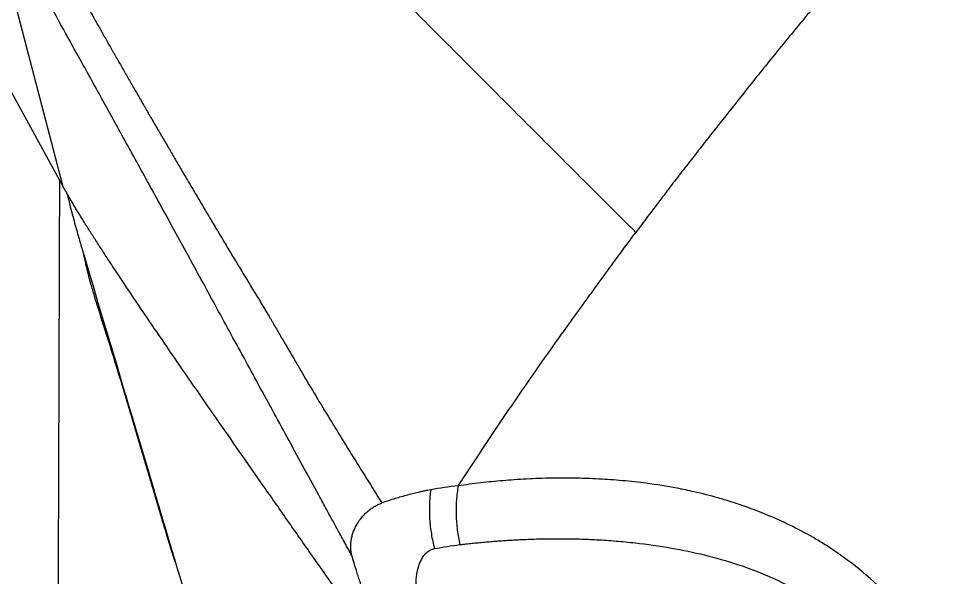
# Model space of a CAD drawing. Extents: x 525 to 613, y 487 to 635.
# Drawn here: x 534.34 to 542.62, y 564.83 to 569.88 of the extents above; entities that cross this region are included whole.
import ezdxf

# ---------------------------------------------------------------- set-up
doc = ezdxf.new("R2010")
doc.units = 0
doc.header["$MEASUREMENT"] = 0
doc.layers.add('1', color=4, linetype='Continuous')
doc.layers.add('STD TEST', color=3, linetype='Continuous')

# ---------------------------------------------------------------- blocks, each defined once
blk = doc.blocks.new('2023 VANGUARD')
at = {"layer": '1', "color": 3, "linetype": 'Continuous', "lineweight": 25}
for p, q in [((-34.3465, -24.0926), (-34.7907, -23.283)), ((-34.3116, -24.1562), (-34.3465, -24.0926)), ((-34.245, -24.2776), (-34.3116, -24.1562)), ((-34.245, -24.2776), (-34.2133, -24.3354))]:
    blk.add_line(p, q, dxfattribs=at)
at = {"layer": '1', "color": 3, "linetype": 'Continuous', "lineweight": 25, "flags": 128}
for points in [[(-34.2133, -24.3354), (-34.5625, -23.0001), (-34.9164, -21.6465)], [(-34.0296, -24.9457), (-33.9833, -25.1025), (-33.9359, -25.2619), (-33.9006, -25.3804), (-33.8619, -25.5099), (-33.8154, -25.6657), (-33.7647, -25.8355), (-33.7222, -25.9777), (-33.6874, -26.0944), (-33.6601, -26.1856), (-33.6509, -26.2168), (-33.6408, -26.2503), (-33.6301, -26.2863), (-33.6187, -26.3246), (-33.6065, -26.3654), (-33.5936, -26.4086), (-33.5654, -26.5031), (-33.5449, -26.5717), (-33.5322, -26.6146), (-33.5286, -26.6264), (-33.5276, -26.6298), (-33.5272, -26.631), (-33.5271, -26.6314), (-33.5271, -26.6316), (-33.5271, -26.6316), (-33.5271, -26.6316), (-33.5271, -26.6317), (-33.5271, -26.6317), (-33.5271, -26.6317), (-33.5271, -26.6317), (-33.5271, -26.6317), (-33.5271, -26.6317), (-33.5091, -26.692), (-33.4911, -26.7524), (-33.4731, -26.8127), (-33.4551, -26.8731), (-33.4398, -26.9242), (-33.4246, -26.9754), (-33.4094, -27.0265), (-33.3942, -27.0776), (-33.3902, -27.0908), (-33.3641, -27.1784), (-33.337, -27.2696), (-33.3176, -27.3348), (-33.2988, -27.3977), (-33.2801, -27.4607), (-33.2614, -27.5236), (-33.2545, -27.5468), (-33.2476, -27.57), (-33.2407, -27.5931), (-33.2338, -27.6163), (-33.2269, -27.6395), (-33.2264, -27.6412), (-33.2222, -27.6552), (-33.2161, -27.6758), (-33.2087, -27.7007), (-33.2035, -27.7179)], [(-33.2035, -27.7179), (-33.2034, -27.7184), (-33.1988, -27.7338), (-33.195, -27.7467), (-33.1661, -27.8438), (-33.1455, -27.9133), (-33.1331, -27.9549), (-33.13, -27.9654), (-33.1292, -27.968), (-33.129, -27.9687), (-33.1289, -27.9688), (-33.1289, -27.9689), (-33.1289, -27.9689), (-33.1289, -27.9689), (-33.1289, -27.9689), (-33.1289, -27.9689), (-33.1289, -27.9689)]]:
    blk.add_lwpolyline(points, dxfattribs=at)
at = {"layer": '1', "color": 3, "linetype": 'Continuous', "lineweight": 25}
for points, knots in [([(-29.052, -24.7457), (-29.2336, -24.5648), (-29.4113, -24.3875), (-29.7584, -24.0408), (-29.9276, -23.8714), (-30.2575, -23.5409), (-30.4183, -23.3796), (-30.7318, -23.0654), (-30.8846, -22.9123), (-31.3306, -22.4656), (-31.6116, -22.1846), (-32.0051, -21.7912), (-32.1316, -21.6647), (-32.3747, -21.4216), (-32.4914, -21.3049), (-32.8265, -20.9698), (-33.0298, -20.7665), (-33.3951, -20.4012), (-33.557, -20.2392), (-33.7683, -20.028), (-33.8334, -19.9628), (-33.9531, -19.8431), (-34.0077, -19.7886), (-34.1555, -19.6408), (-34.233, -19.5633), (-34.29, -19.5063)], [0, 0, 0, 0, 0.0625, 0.0625, 0.125, 0.125, 0.1875, 0.1875, 0.25, 0.25, 0.375, 0.375, 0.4375, 0.4375, 0.5, 0.5, 0.625, 0.625, 0.75, 0.75, 0.8125, 0.8125, 0.875, 0.875, 1, 1, 1, 1]), ([(-34.8812, -21.0627), (-34.8781, -21.069), (-34.8719, -21.0817), (-34.8624, -21.1012), (-34.8527, -21.1209), (-34.8427, -21.141), (-34.8326, -21.1613), (-34.8223, -21.182), (-34.8117, -21.2029), (-34.801, -21.2242), (-34.79, -21.2457), (-34.7789, -21.2676), (-34.7676, -21.2898), (-34.756, -21.3123), (-34.7443, -21.3351), (-34.7324, -21.3582), (-34.7202, -21.3815), (-34.7079, -21.4052), (-34.6953, -21.4292), (-34.6826, -21.4535), (-34.6697, -21.4781), (-34.6566, -21.5029), (-34.6432, -21.5281), (-34.6297, -21.5536), (-34.616, -21.5793), (-34.6021, -21.6054), (-34.588, -21.6317), (-34.5736, -21.6583), (-34.5592, -21.6853), (-34.5445, -21.7125), (-34.5296, -21.7401), (-34.5145, -21.7679), (-34.4844, -21.8234), (-34.438, -21.9086), (-34.3874, -22.0012), (-34.3436, -22.0811), (-34.3084, -22.1452), (-34.2715, -22.2121), (-34.2023, -22.3377), (-34.0956, -22.5303), (-33.9757, -22.7446), (-33.8882, -22.8998), (-33.8373, -22.9899), (-33.7854, -23.0813), (-33.7326, -23.174), (-33.6789, -23.268), (-33.6243, -23.3632), (-33.5689, -23.4598), (-33.5125, -23.5575), (-33.4553, -23.6565), (-33.3972, -23.7567), (-33.3382, -23.858), (-33.2785, -23.9605), (-33.2179, -24.0641), (-33.1565, -24.1689), (-33.0942, -24.2747), (-33.0312, -24.3816), (-32.9674, -24.4895), (-32.9028, -24.5984), (-32.8373, -24.7083), (-32.7711, -24.8191), (-32.7041, -24.9309), (-32.6364, -25.0435), (-32.5678, -25.157), (-32.4984, -25.2715), (-32.4283, -25.3867), (-32.3809, -25.4642), (-32.3572, -25.503)], [0, 0, 0, 0, 0.008065, 0.016129, 0.024194, 0.032258, 0.040323, 0.048387, 0.056452, 0.064516, 0.072581, 0.080646, 0.08871, 0.096775, 0.104839, 0.112904, 0.120968, 0.129033, 0.137097, 0.145162, 0.153227, 0.161291, 0.169356, 0.17742, 0.185485, 0.193549, 0.201614, 0.209679, 0.217743, 0.225808, 0.233872, 0.241937, 0.250001, 0.281657, 0.313313, 0.324553, 0.344361, 0.362711, 0.375, 0.437499, 0.499998, 0.519229, 0.53846, 0.55769, 0.576921, 0.596152, 0.615383, 0.634614, 0.653845, 0.673076, 0.692307, 0.711537, 0.730768, 0.749999, 0.76923, 0.788461, 0.807692, 0.826922, 0.846153, 0.865384, 0.884615, 0.903846, 0.923077, 0.942307, 0.961538, 0.980769, 1, 1, 1, 1]), ([(-26.4334, -21.5282), (-26.4598, -21.5581), (-26.5124, -21.6178), (-26.5911, -21.7075), (-26.6696, -21.7973), (-26.7477, -21.8871), (-26.8255, -21.9771), (-26.903, -22.0671), (-26.9802, -22.1572), (-27.0571, -22.2474), (-27.1337, -22.3376), (-27.2099, -22.4279), (-27.2859, -22.5183), (-27.3616, -22.6088), (-27.4369, -22.6993), (-27.5901, -22.8841), (-27.805, -23.1467), (-28.0656, -23.471), (-28.2601, -23.7169), (-28.4046, -23.9008), (-28.5135, -24.0403), (-28.6222, -24.1802), (-28.7304, -24.3208), (-28.8382, -24.4619), (-28.9455, -24.6034), (-29.0165, -24.6983), (-29.052, -24.7457)], [0, 0, 0, 0, 0.028704, 0.057379, 0.086025, 0.114643, 0.143233, 0.171793, 0.200325, 0.228826, 0.257298, 0.28574, 0.314152, 0.342533, 0.370883, 0.399201, 0.515871, 0.616154, 0.700071, 0.742757, 0.785475, 0.828252, 0.871116, 0.91402, 0.956988, 1, 1, 1, 1]), ([(-31.6117, -27.6608), (-31.6222, -27.6417), (-31.6431, -27.604), (-31.6739, -27.548), (-31.7041, -27.4931), (-31.7337, -27.4392), (-31.7783, -27.358), (-31.8373, -27.2501), (-31.9347, -27.0719), (-32.0544, -26.8513), (-32.1935, -26.596), (-32.3322, -26.3406), (-32.4671, -26.0929), (-32.6024, -25.8448), (-32.7326, -25.6058), (-32.8607, -25.3708), (-33.0265, -25.0666), (-33.2269, -24.7001), (-33.4564, -24.2821), (-33.6695, -23.8951), (-33.8755, -23.5219), (-34.062, -23.1845), (-34.2457, -22.8526), (-34.3957, -22.5817), (-34.5221, -22.3543), (-34.617, -22.1846), (-34.6961, -22.0422), (-34.7615, -21.9243), (-34.8071, -21.8423), (-34.8388, -21.7854), (-34.86, -21.7474), (-34.8799, -21.7117), (-34.8987, -21.6781), (-34.9105, -21.657), (-34.9164, -21.6465)], [0, 0, 0, 0, 0.006446, 0.012794, 0.019044, 0.025196, 0.031249, 0.046967, 0.0625, 0.093441, 0.125003, 0.154671, 0.187504, 0.218096, 0.250004, 0.281375, 0.312505, 0.375003, 0.437502, 0.500002, 0.558458, 0.625004, 0.68105, 0.749998, 0.794814, 0.836479, 0.874997, 0.907819, 0.937498, 0.950599, 0.9634, 0.9759, 0.9881, 1, 1, 1, 1]), ([(-34.2573, -27.9689), (-34.2566, -27.7747), (-34.2553, -27.3926), (-34.2533, -26.8285), (-34.2514, -26.2829), (-34.2497, -25.7555), (-34.248, -25.2466), (-34.2464, -24.756), (-34.2455, -24.4351), (-34.245, -24.2776)], [0, 0, 0, 0, 0.1577974, 0.3106145, 0.4584515, 0.6013084, 0.7391854, 0.8720826, 1, 1, 1, 1]), ([(-34.1782, -24.3979), (-34.1798, -24.3952), (-34.1833, -24.389), (-34.1894, -24.3783), (-34.1947, -24.3689), (-34.2001, -24.3593), (-34.2058, -24.3489), (-34.2105, -24.3404), (-34.2133, -24.3354)], [0, 0, 0, 0, 0.12593, 0.286127, 0.500505, 0.573734, 0.750379, 1, 1, 1, 1]), ([(-31.23, -28.7238), (-31.2468, -28.6996), (-31.2802, -28.6514), (-31.3301, -28.5796), (-31.3795, -28.5085), (-31.4284, -28.4382), (-31.4769, -28.3685), (-31.5249, -28.2995), (-31.5724, -28.2313), (-31.6195, -28.1637), (-31.6661, -28.0968), (-31.7779, -27.9364), (-31.9509, -27.6886), (-32.1832, -27.3559), (-32.4075, -27.0347), (-32.6267, -26.7203), (-32.8361, -26.4193), (-33.0393, -26.1261), (-33.2318, -25.8467), (-33.4126, -25.5823), (-33.5773, -25.339), (-33.6898, -25.1705), (-33.7599, -25.0645), (-33.7939, -25.0128), (-33.8269, -24.9625), (-33.8588, -24.9135), (-33.8897, -24.8658), (-33.9196, -24.8195), (-33.9484, -24.7745), (-33.9761, -24.7308), (-34.0028, -24.6885), (-34.0284, -24.6475), (-34.053, -24.6078), (-34.0766, -24.5695), (-34.099, -24.5324), (-34.1205, -24.4968), (-34.1408, -24.4625), (-34.1602, -24.4294), (-34.1722, -24.4084), (-34.1782, -24.3979)], [0, 0, 0, 0, 0.012846, 0.025616, 0.03831, 0.050928, 0.06347, 0.075937, 0.088328, 0.100643, 0.112883, 0.125047, 0.189093, 0.251414, 0.315711, 0.378342, 0.442552, 0.505129, 0.570258, 0.633738, 0.6956, 0.755881, 0.770948, 0.785923, 0.800807, 0.8156, 0.830303, 0.844917, 0.859443, 0.87388, 0.888231, 0.902496, 0.916675, 0.93077, 0.94478, 0.958708, 0.972553, 0.986317, 1, 1, 1, 1]), ([(-34.1782, -24.3979), (-34.1692, -24.4369), (-34.147, -24.5331), (-34.1099, -24.6679), (-34.0719, -24.8011), (-34.0466, -24.8879), (-34.0326, -24.9354), (-34.0296, -24.9457)], [0, 0, 0, 0, 0.211643, 0.521979, 0.738245, 0.943578, 1, 1, 1, 1]), ([(-30.6533, -27.0321), (-30.527, -26.8381), (-30.3987, -26.645), (-30.1384, -26.2606), (-30.0064, -26.0693), (-29.8057, -25.7836), (-29.7384, -25.6887), (-29.6026, -25.4992), (-29.5342, -25.4048), (-29.4312, -25.2634), (-29.3969, -25.2162), (-29.3283, -25.1219), (-29.294, -25.0748), (-29.1908, -24.9334), (-29.1219, -24.8393), (-29.052, -24.7457)], [0, 0, 0, 0, 0.25, 0.25, 0.5, 0.5, 0.625, 0.625, 0.75, 0.75, 0.8125, 0.8125, 0.875, 0.875, 1, 1, 1, 1]), ([(-33.2041, -27.7181), (-33.2099, -27.6997), (-33.2312, -27.632), (-33.2756, -27.4944), (-33.3298, -27.3093), (-33.3886, -27.1098), (-33.4486, -26.907), (-33.5088, -26.7046), (-33.569, -26.5019), (-33.6369, -26.2731), (-33.7151, -26.0156), (-33.8036, -25.7274), (-33.8797, -25.4909), (-33.9343, -25.3136), (-33.9655, -25.2068), (-33.9871, -25.1278), (-34.0024, -25.0681), (-34.0128, -25.0189), (-34.0209, -24.9789), (-34.0276, -24.9548), (-34.0301, -24.9458)], [0, 0, 0, 0, 0.021403, 0.078616, 0.14661, 0.218771, 0.290732, 0.362533, 0.434302, 0.506567, 0.606087, 0.70934, 0.815406, 0.861685, 0.899376, 0.928719, 0.945503, 0.962648, 0.986096, 1, 1, 1, 1]), ([(-32.3572, -25.503), (-32.3548, -25.5071), (-32.3524, -25.5114), (-32.3476, -25.5197), (-32.3452, -25.5239), (-32.338, -25.5365), (-32.3331, -25.545), (-32.3186, -25.5702), (-32.309, -25.587), (-32.2798, -25.6377), (-32.2602, -25.6715), (-32.2012, -25.7735), (-32.1614, -25.8418), (-32.0406, -26.0478), (-31.958, -26.1862), (-31.8313, -26.3956), (-31.7885, -26.4657), (-31.7019, -26.6065), (-31.6581, -26.6773), (-31.5693, -26.8201), (-31.5244, -26.8921), (-31.4339, -27.0385), (-31.3882, -27.1126), (-31.3412, -27.1867)], [0, 0, 0, 0, 0.007813, 0.007813, 0.015625, 0.015625, 0.03125, 0.03125, 0.0625, 0.0625, 0.125, 0.125, 0.25, 0.25, 0.5, 0.5, 0.625, 0.625, 0.75, 0.75, 0.875, 0.875, 1, 1, 1, 1]), ([(-25.7013, -30.1782), (-25.7014, -30.1778), (-25.7016, -30.1761), (-25.7025, -30.1722), (-25.7037, -30.1659), (-25.7054, -30.157), (-25.7077, -30.1457), (-25.7105, -30.1319), (-25.7138, -30.1156), (-25.7177, -30.0967), (-25.7222, -30.0754), (-25.7274, -30.0515), (-25.735, -30.0174), (-25.7487, -29.958), (-25.7707, -29.8696), (-25.8005, -29.7604), (-25.8347, -29.647), (-25.8719, -29.5334), (-25.9101, -29.4267), (-25.9484, -29.3267), (-25.999, -29.2034), (-26.0601, -29.0675), (-26.1487, -28.8896), (-26.2453, -28.7167), (-26.359, -28.5368), (-26.4518, -28.4049), (-26.5289, -28.304), (-26.608, -28.2062), (-26.7523, -28.0417), (-26.9684, -27.834), (-27.1841, -27.6683), (-27.345, -27.5623), (-27.486, -27.4772), (-27.6639, -27.3835), (-27.8785, -27.2881), (-28.0576, -27.2206), (-28.201, -27.1732), (-28.3448, -27.1302), (-28.5042, -27.0894), (-28.7205, -27.0441), (-28.9365, -27.0098), (-29.172, -26.9842), (-29.3503, -26.9716), (-29.4781, -26.9661), (-29.549, -26.9639), (-29.6199, -26.9625), (-29.7051, -26.9617), (-29.8134, -26.9626), (-29.9615, -26.9663), (-30.1079, -26.9741), (-30.2502, -26.985), (-30.3513, -26.9944), (-30.4521, -27.0053), (-30.5528, -27.0177), (-30.6198, -27.0272), (-30.6532, -27.032)], [0, 0, 0, 0, 0.000164, 0.00068, 0.001526, 0.002694, 0.004193, 0.006022, 0.008182, 0.010673, 0.013496, 0.016653, 0.020144, 0.026999, 0.040205, 0.055156, 0.07025, 0.085267, 0.10043, 0.113017, 0.125587, 0.150588, 0.169048, 0.200572, 0.225748, 0.250886, 0.263483, 0.275985, 0.301128, 0.352114, 0.401249, 0.420078, 0.438932, 0.476503, 0.513895, 0.551252, 0.569998, 0.58866, 0.626158, 0.65295, 0.701226, 0.738581, 0.775877, 0.794519, 0.805585, 0.81316, 0.831801, 0.850445, 0.870337, 0.910149, 0.928127, 0.946094, 0.964058, 0.982024, 1, 1, 1, 1]), ([(-30.9009, -27.0676), (-30.9097, -27.0693), (-30.9278, -27.0727), (-30.9553, -27.0783), (-30.9838, -27.0845), (-31.0205, -27.0928), (-31.0673, -27.1042), (-31.1236, -27.119), (-31.1796, -27.1347), (-31.2347, -27.1512), (-31.288, -27.1681), (-31.3238, -27.1807), (-31.3412, -27.1867)], [0, 0, 0, 0, 0.059126, 0.120502, 0.184127, 0.250004, 0.367347, 0.500001, 0.631554, 0.749999, 0.878947, 1, 1, 1, 1]), ([(-30.9009, -27.0676), (-30.9068, -27.1097), (-30.9107, -27.1531), (-30.914, -27.2414), (-30.9134, -27.2863), (-30.9077, -27.3764), (-30.9025, -27.4215), (-30.8879, -27.5108), (-30.8784, -27.555), (-30.867, -27.5981)], [0, 0, 0, 0, 0.25, 0.25, 0.5, 0.5, 0.75, 0.75, 1, 1, 1, 1]), ([(-30.6532, -27.0321), (-30.6605, -27.0742), (-30.6658, -27.1176), (-30.672, -27.2058), (-30.673, -27.2507), (-30.6705, -27.3407), (-30.667, -27.3858), (-30.6559, -27.4751), (-30.6482, -27.5192), (-30.6385, -27.5623)], [0, 0, 0, 0, 0.25, 0.25, 0.5, 0.5, 0.75, 0.75, 1, 1, 1, 1]), ([(-31.6114, -27.6616), (-31.6116, -27.6606), (-31.6121, -27.6586), (-31.6128, -27.6556), (-31.6136, -27.6527), (-31.6143, -27.6498), (-31.6149, -27.6468), (-31.6156, -27.6439), (-31.6162, -27.641), (-31.6167, -27.6381), (-31.6173, -27.6351), (-31.6178, -27.6322), (-31.6183, -27.6293), (-31.6187, -27.6264), (-31.6191, -27.6235), (-31.6195, -27.6206), (-31.6199, -27.6177), (-31.6202, -27.6148), (-31.6205, -27.6119), (-31.6208, -27.609), (-31.6211, -27.6061), (-31.6213, -27.6032), (-31.6215, -27.6003), (-31.6217, -27.5974), (-31.6218, -27.5945), (-31.6219, -27.5916), (-31.622, -27.5887), (-31.6224, -27.5745), (-31.6215, -27.5487), (-31.6165, -27.5124), (-31.608, -27.4766), (-31.5927, -27.4306), (-31.5664, -27.3758), (-31.5313, -27.3256), (-31.4985, -27.289), (-31.4713, -27.2634), (-31.442, -27.2399), (-31.4156, -27.2224), (-31.3935, -27.2098), (-31.3763, -27.2011), (-31.359, -27.1933), (-31.3471, -27.1889), (-31.3412, -27.1867)], [0, 0, 0, 0, 0.004852, 0.009694, 0.01453, 0.019359, 0.024181, 0.028998, 0.03381, 0.038618, 0.043422, 0.048222, 0.053021, 0.057818, 0.062614, 0.067409, 0.072204, 0.077, 0.081797, 0.086594, 0.091392, 0.09619, 0.100988, 0.105787, 0.110587, 0.115388, 0.120189, 0.124991, 0.186362, 0.249975, 0.311848, 0.374977, 0.500046, 0.624948, 0.687601, 0.749909, 0.813052, 0.875099, 0.907041, 0.938479, 0.969458, 1, 1, 1, 1]), ([(-30.6386, -27.5623), (-30.6201, -27.5602), (-30.5832, -27.556), (-30.5278, -27.5501), (-30.4724, -27.5445), (-30.4169, -27.5393), (-30.3613, -27.5345), (-30.3056, -27.5301), (-30.2499, -27.5261), (-30.1941, -27.5225), (-30.1383, -27.5193), (-30.0823, -27.5164), (-29.9928, -27.5126), (-29.8693, -27.5089), (-29.7133, -27.508), (-29.5587, -27.5107), (-29.3981, -27.5174), (-29.2313, -27.5287), (-29.0067, -27.5503), (-28.7409, -27.5876), (-28.4323, -27.6518), (-28.1265, -27.7387), (-27.8139, -27.8584), (-27.5477, -27.9969), (-27.3367, -28.136), (-27.1828, -28.2555), (-27.0597, -28.3682), (-26.971, -28.4607), (-26.8835, -28.5597), (-26.7801, -28.6931), (-26.6843, -28.8447), (-26.6161, -28.9721), (-26.5748, -29.0588), (-26.532, -29.1585), (-26.4815, -29.2924), (-26.4277, -29.4739), (-26.3931, -29.6362), (-26.3701, -29.7776), (-26.3584, -29.8707), (-26.3501, -29.9575), (-26.3457, -30.0159), (-26.3422, -30.0719), (-26.3407, -30.1085), (-26.3399, -30.1264)], [0, 0, 0, 0, 0.01131, 0.022615, 0.033918, 0.045217, 0.056514, 0.067807, 0.079098, 0.090387, 0.101674, 0.112959, 0.124243, 0.155838, 0.187433, 0.217892, 0.248369, 0.28322, 0.316993, 0.381372, 0.439839, 0.498054, 0.560391, 0.623186, 0.656022, 0.68876, 0.719321, 0.735926, 0.748748, 0.780336, 0.812083, 0.827627, 0.843041, 0.853454, 0.874219, 0.904192, 0.934262, 0.945487, 0.96626, 0.975164, 0.983754, 0.992032, 1, 1, 1, 1]), ([(-30.9562, -28.2358), (-30.9582, -28.232), (-30.9621, -28.2246), (-30.9676, -28.2133), (-30.9729, -28.202), (-30.9797, -28.1867), (-30.9875, -28.1672), (-30.996, -28.1435), (-31.0037, -28.1193), (-31.0126, -28.0868), (-31.0252, -28.0294), (-31.0342, -27.9468), (-31.0309, -27.8512), (-31.0165, -27.7764), (-30.9977, -27.7224), (-30.9795, -27.6854), (-30.9574, -27.6534), (-30.9353, -27.6315), (-30.9159, -27.6175), (-30.902, -27.6098), (-30.8894, -27.6044), (-30.8784, -27.6006), (-30.8708, -27.5989), (-30.867, -27.5981)], [0, 0, 0, 0, 0.015829, 0.03152, 0.047089, 0.062549, 0.093612, 0.125093, 0.156015, 0.187508, 0.250142, 0.374683, 0.499997, 0.624895, 0.688613, 0.74993, 0.81335, 0.874921, 0.906522, 0.937821, 0.958729, 0.979431, 1, 1, 1, 1]), ([(-31.23, -28.7238), (-31.2325, -28.7178), (-31.2375, -28.7058), (-31.2449, -28.6877), (-31.2523, -28.6695), (-31.2597, -28.6513), (-31.2671, -28.633), (-31.2745, -28.6147), (-31.2819, -28.5962), (-31.2966, -28.5596), (-31.3183, -28.5046), (-31.3556, -28.4083), (-31.4008, -28.2885), (-31.4512, -28.1504), (-31.4982, -28.0168), (-31.5322, -27.916), (-31.5561, -27.8429), (-31.5698, -27.7999), (-31.5817, -27.7617), (-31.592, -27.728), (-31.602, -27.6945), (-31.6083, -27.6726), (-31.6115, -27.6616)], [0, 0, 0, 0, 0.015492, 0.031015, 0.046573, 0.062171, 0.077812, 0.093499, 0.109238, 0.125031, 0.187234, 0.250042, 0.372922, 0.499934, 0.622906, 0.74967, 0.799345, 0.849723, 0.886485, 0.923789, 0.961629, 1, 1, 1, 1])]:
    blk.add_open_spline(points, degree=3, knots=knots, dxfattribs=at)
for points in [[(-30.6533, -27.0322), (-30.7366, -27.0407), (-30.8192, -27.0524), (-30.9009, -27.0676)], [(-30.867, -27.5981), (-30.7919, -27.5832), (-30.7157, -27.5714), (-30.6386, -27.5623)]]:
    blk.add_open_spline(points, degree=3, dxfattribs=at)
blk = doc.blocks.new('2026 Vanguard')
at = {"layer": 'STD TEST', "color": 1}
blk.add_blockref('2023 VANGUARD', (44.1613, 88.209), dxfattribs=at)

msp = doc.modelspace()

# ---------------------------------------------------------------- block references
at = {"layer": '1'}
msp.add_blockref('2026 Vanguard', (524.7985, 504.4821), dxfattribs=at)

doc.saveas('drawing.dxf')
